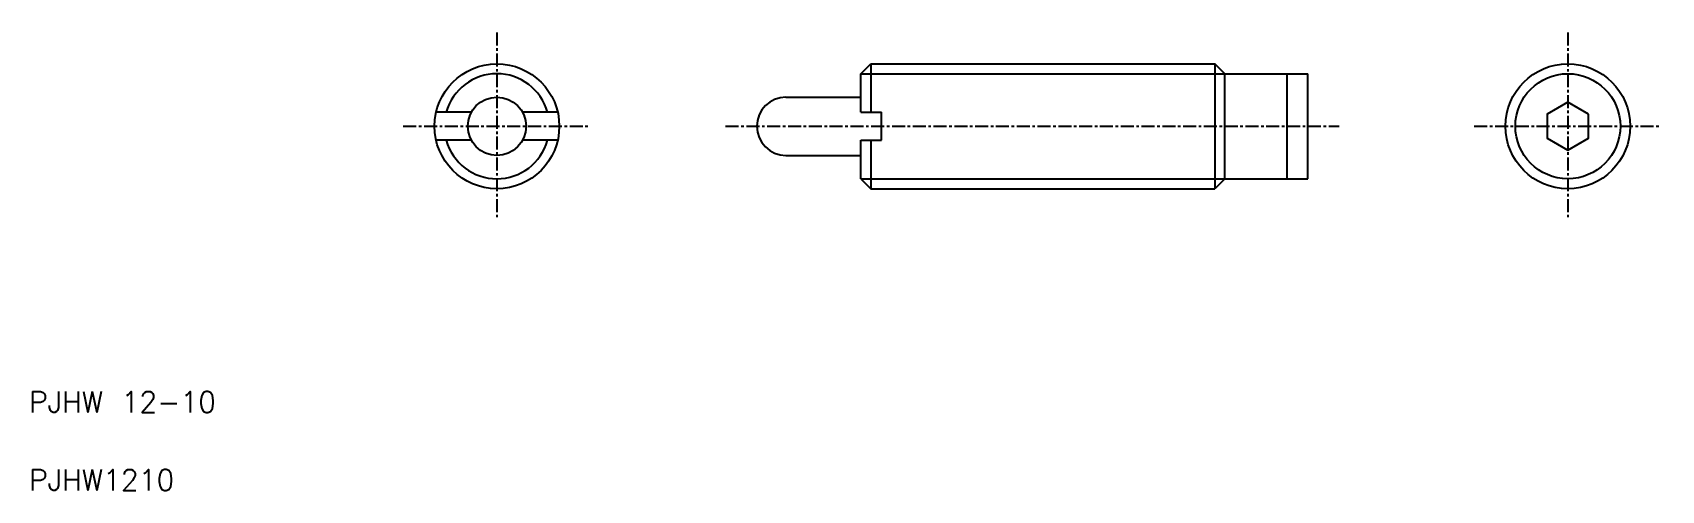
# Model space of a CAD drawing. Extents: x 5 to 162, y 5 to 49.
import ezdxf

# ---------------------------------------------------------------- set-up
doc = ezdxf.new("R2010")
doc.units = 0
doc.linetypes.add('CENTER', pattern=[2, 1.25, -0.25, 0.25, -0.25])
doc.layers.get('0').update_dxf_attribs({"linetype": 'CONTINUOUS'})
doc.layers.add('CENTER', color=1, linetype='CENTER')
doc.styles.get("Standard").update_dxf_attribs({"font": 'txt.shx', "bigfont": 'bigfont.shx'})

msp = doc.modelspace()

# ---------------------------------------------------------------- linework, layer by layer
at = {"color": 7, "linetype": 'CONTINUOUS'}
for p, q in [((85, 45.05), (85.95, 46)), ((85.95, 46), (85.95, 41.35)), ((85.95, 46), (119.05, 46)), ((120, 45.05), (119.05, 46)), ((119.05, 46), (119.05, 34)), ((85, 41.35), (85, 45.05)), ((120, 34.95), (120, 45.05)), ((120, 45.05), (128, 45.05)), ((126, 34.95), (126, 45.05)), ((128, 34.95), (128, 45.05)), ((77.8, 42.8), (85, 42.8)), ((47.55, 41.35), (44.15, 41.35)), ((55.85, 41.35), (52.45, 41.35)), ((85, 41.35), (87, 41.35)), ((87, 38.65), (87, 41.35)), ((47.55, 38.65), (44.15, 38.65)), ((55.85, 38.65), (52.45, 38.65)), ((85, 38.65), (87, 38.65)), ((85, 34.95), (85, 38.65)), ((85.95, 38.65), (85.95, 34)), ((77.8, 37.2), (85, 37.2)), ((85, 34.95), (85.95, 34)), ((120, 34.95), (119.05, 34)), ((120, 34.95), (128, 34.95)), ((85.95, 34), (119.05, 34))]:
    msp.add_line(p, q, dxfattribs=at)
at = {"color": 3, "linetype": 'CONTINUOUS'}
for p, q in [((85, 45.05), (120, 45.05)), ((85, 34.95), (120, 34.95))]:
    msp.add_line(p, q, dxfattribs=at)
at = {"color": 7, "linetype": 'CONTINUOUS'}
msp.add_lwpolyline([(155, 41.15), (153, 42.31), (151, 41.15), (151, 38.85), (153, 37.69), (155, 38.85)], close=True, dxfattribs=at)
for centre, radius in [((50, 40), 6), ((153, 40), 6), ((153, 40), 5.05), ((50, 40), 2.8)]:
    msp.add_circle(centre, radius, dxfattribs=at)
at = {"color": 3, "linetype": 'CONTINUOUS'}
for start, end in [(15.4958, 164.5042), (195.4958, 344.5042)]:
    msp.add_arc((50, 40), 5.05, start, end, dxfattribs=at)
at = {"color": 7, "linetype": 'CONTINUOUS'}
msp.add_arc((77.8, 40), 2.8, 90, 270, dxfattribs=at)
at = {"layer": 'CENTER', "color": 1, "linetype": 'CENTER'}
for p, q in [((50, 49), (50, 31)), ((153, 49), (153, 31)), ((41, 40), (59, 40)), ((72, 40), (131, 40)), ((144, 40), (162, 40))]:
    msp.add_line(p, q, dxfattribs=at)

# ---------------------------------------------------------------- texts
at = {"color": 7, "linetype": 'CONTINUOUS'}
for s, p in [('PJHW 12-10', (5, 12.5)), ('PJHW1210', (5, 5))]:
    msp.add_text(s, height=2, dxfattribs=at).set_placement(p)

doc.saveas('drawing.dxf')
